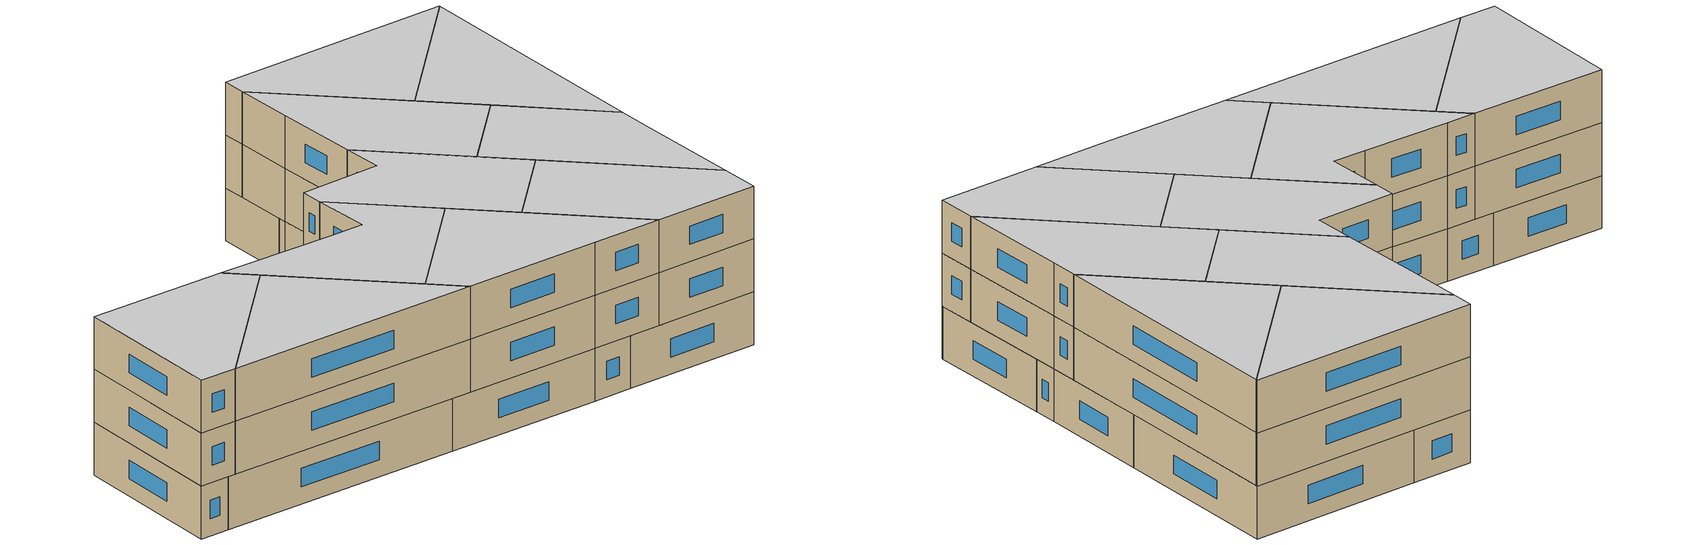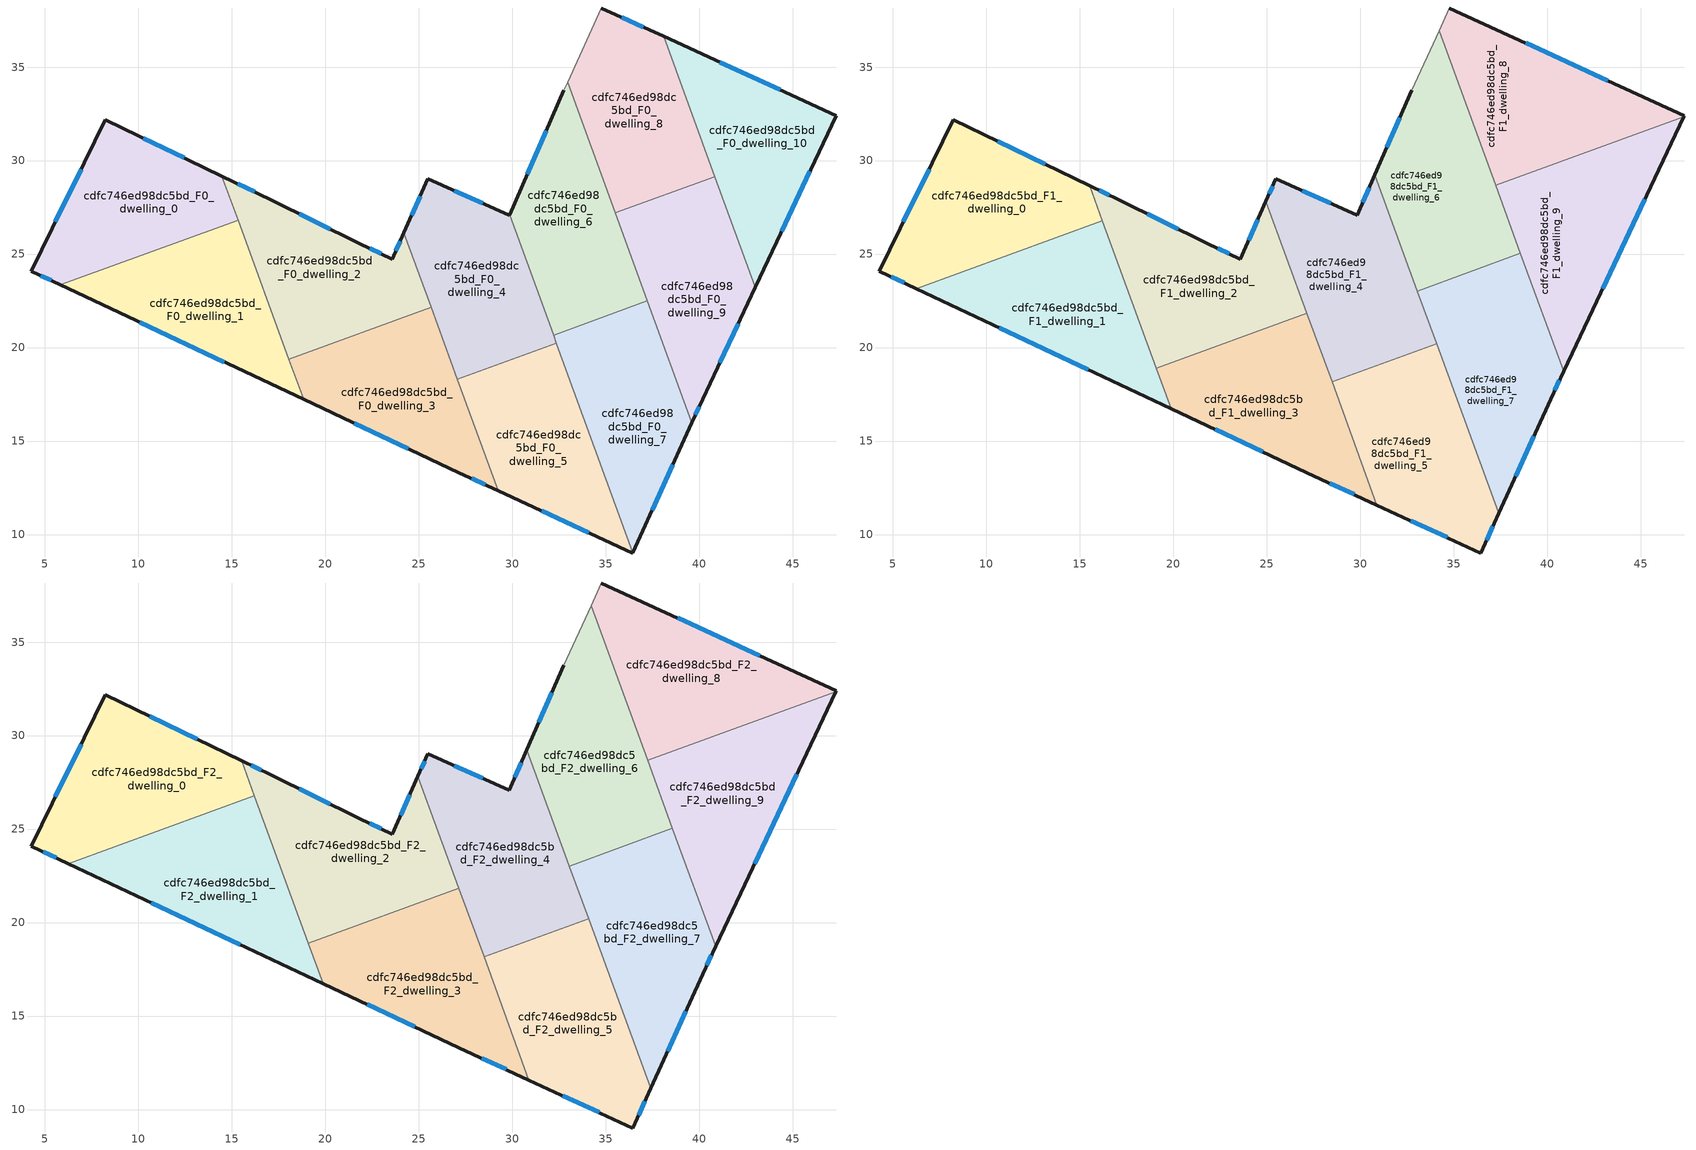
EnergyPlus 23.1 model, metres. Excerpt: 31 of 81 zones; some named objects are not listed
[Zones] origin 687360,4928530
cdfc746ed98dc5bd_F0_dwelling_0
 floor ground (EU_floor_Construction): 14.47,29.17 15.33,26.82 5.84,23.35 4.28,24.08 8.24,32.18 z0
 wall outside (EU_wall_Construction): 14.47,29.17 8.24,32.18 4.28,24.08 5.84,23.35 z0:3
 wall to cdfc746ed98dc5bd_F0_dwelling_1 (EU_wall_Construction): 5.84,23.35 15.33,26.82 z0:3
 wall to cdfc746ed98dc5bd_F0_dwelling_2 (EU_wall_Construction): 15.33,26.82 14.47,29.17 z0:3
 window (EU_Window_Construction): 4.79,23.84 5.33,23.59 / 6.95,29.55 5.57,26.72 / 12.45,30.15 10.27,31.2 z0.98:2.02
cdfc746ed98dc5bd_F0_dwelling_1
 floor ground (EU_floor_Construction): 15.33,26.82 18.84,17.23 5.84,23.35 z0
 wall outside (EU_wall_Construction): 5.84,23.35 18.84,17.23 z0:3
 wall to cdfc746ed98dc5bd_F0_dwelling_3 (EU_wall_Construction): 18.84,17.23 18.05,19.37 z0:3
 wall to cdfc746ed98dc5bd_F0_dwelling_2 (EU_wall_Construction): 18.05,19.37 15.33,26.82 z0:3
 window (EU_Window_Construction): 10.07,21.36 14.61,19.22 z0.98:2.02
 ceiling adiabatic (EU_roof_Construction): 18.84,17.23 15.45,26.51 6.25,23.16 z3
cdfc746ed98dc5bd_F0_dwelling_10
 floor ground (EU_floor_Construction): 47.33,32.41 42.99,23.22 38.09,36.64 z0
 wall outside (EU_wall_Construction): 42.99,23.22 47.33,32.41 38.09,36.64 z0:3
 wall to cdfc746ed98dc5bd_F0_dwelling_8 (EU_wall_Construction): 38.09,36.64 40.83,29.15 z0:3
 wall to cdfc746ed98dc5bd_F0_dwelling_9 (EU_wall_Construction): 40.83,29.15 42.99,23.22 z0:3
 window (EU_Window_Construction): 44.32,33.79 41.1,35.27 / 44.4,26.21 45.92,29.42 z0.98:2.02
cdfc746ed98dc5bd_F0_dwelling_2
 floor ground (EU_floor_Construction): 24.2,26.14 25.66,22.15 18.05,19.37 14.47,29.17 17.09,27.91 21.79,25.58 23.58,24.73 z0
 wall outside (EU_wall_Construction): 24.2,26.14 23.58,24.73 21.79,25.58 17.09,27.91 14.47,29.17 z0:3
 wall to cdfc746ed98dc5bd_F0_dwelling_3 (EU_wall_Construction): 18.05,19.37 25.66,22.15 z0:3
 wall to cdfc746ed98dc5bd_F0_dwelling_4 (EU_wall_Construction): 25.66,22.15 24.2,26.14 z0:3
 window (EU_Window_Construction): 20.26,26.34 18.62,27.15 / 23,25.01 22.37,25.31 / 24,25.68 23.78,25.19 / 16.24,28.32 15.32,28.76 z0.98:2.02
 ceiling adiabatic (EU_roof_Construction): 18.82,19.65 16.21,26.79 15.45,26.51 14.47,29.17 18.05,19.37 z3
cdfc746ed98dc5bd_F0_dwelling_3
 floor ground (EU_floor_Construction): 25.66,22.15 29.24,12.34 27.15,13.31 18.84,17.23 18.05,19.37 z0
 wall outside (EU_wall_Construction): 18.84,17.23 27.15,13.31 29.24,12.34 z0:3
 wall to cdfc746ed98dc5bd_F0_dwelling_5 (EU_wall_Construction): 29.24,12.34 27.07,18.3 z0:3
 wall to cdfc746ed98dc5bd_F0_dwelling_4 (EU_wall_Construction): 27.07,18.3 25.66,22.15 z0:3
 window (EU_Window_Construction): 27.83,13 28.56,12.66 / 21.54,15.95 24.45,14.59 z0.98:2.02
 ceiling adiabatic (EU_roof_Construction): 19.88,16.74 18.82,19.65 18.05,19.37 18.84,17.23 z3
cdfc746ed98dc5bd_F0_dwelling_4
 floor ground (EU_floor_Construction): 29.85,27.11 32.37,20.23 27.07,18.3 24.2,26.14 25.49,29.02 29.84,27.07 z0
 wall outside (EU_wall_Construction): 29.85,27.11 29.84,27.07 25.49,29.02 24.2,26.14 z0:3
 wall to cdfc746ed98dc5bd_F0_dwelling_5 (EU_wall_Construction): 27.07,18.3 32.37,20.23 z0:3
 wall to cdfc746ed98dc5bd_F0_dwelling_6 (EU_wall_Construction): 32.21,20.67 29.85,27.11 z0:3
 wall to cdfc746ed98dc5bd_F0_dwelling_7 (EU_wall_Construction): 32.37,20.23 32.21,20.67 z0:3
 window (EU_Window_Construction): 28.42,27.71 26.9,28.39 / 25.07,28.08 24.62,27.08 z0.98:2.02
cdfc746ed98dc5bd_F0_dwelling_5
 floor ground (EU_floor_Construction): 32.37,20.23 36.46,9.04 36.45,9.01 29.24,12.34 27.07,18.3 z0
 wall outside (EU_wall_Construction): 29.24,12.34 36.45,9.01 36.46,9.04 z0:3
 wall to cdfc746ed98dc5bd_F0_dwelling_7 (EU_wall_Construction): 36.46,9.04 32.37,20.23 z0:3
 window (EU_Window_Construction): 31.59,11.26 34.1,10.1 z0.98:2.02
cdfc746ed98dc5bd_F0_dwelling_6
 floor ground (EU_floor_Construction): 32.96,34.19 37.23,22.5 32.21,20.67 29.85,27.11 32.77,33.77 z0
 wall outside (EU_wall_Construction): 32.77,33.77 29.85,27.11 z0:3
 wall adiabatic (EU_wall_Construction): 32.96,34.19 32.77,33.77 z0:3
 wall to cdfc746ed98dc5bd_F0_dwelling_7 (EU_wall_Construction): 32.21,20.67 37.23,22.5 z0:3
 wall to cdfc746ed98dc5bd_F0_dwelling_8 (EU_wall_Construction): 35.51,27.2 32.96,34.19 z0:3
 wall to cdfc746ed98dc5bd_F0_dwelling_9 (EU_wall_Construction): 37.23,22.5 35.51,27.2 z0:3
 window (EU_Window_Construction): 31.82,31.61 30.8,29.28 z0.98:2.02
 ceiling adiabatic (EU_roof_Construction): 37.23,22.5 36.57,24.3 33.06,23.02 33.72,21.22 z3
cdfc746ed98dc5bd_F0_dwelling_7
 floor ground (EU_floor_Construction): 37.23,22.5 39.61,15.99 36.46,9.04 32.21,20.67 z0
 wall outside (EU_wall_Construction): 36.46,9.04 39.61,15.99 z0:3
 wall to cdfc746ed98dc5bd_F0_dwelling_9 (EU_wall_Construction): 39.61,15.99 37.23,22.5 z0:3
 window (EU_Window_Construction): 37.48,11.3 38.58,13.73 z0.98:2.02
 ceiling adiabatic (EU_roof_Construction): 37.4,11.13 39.61,15.99 37.23,22.5 33.72,21.22 z3
cdfc746ed98dc5bd_F0_dwelling_8
 floor ground (EU_floor_Construction): 38.09,36.64 40.83,29.15 35.51,27.21 32.96,34.19 34.77,38.16 z0
 wall outside (EU_wall_Construction): 38.09,36.64 34.77,38.16 z0:3
 wall to cdfc746ed98dc5bd_F0_dwelling_9 (EU_wall_Construction): 35.51,27.21 40.83,29.15 z0:3
 wall adiabatic (EU_wall_Construction): 34.77,38.16 32.96,34.19 z0:3
 window (EU_Window_Construction): 37.01,37.13 35.85,37.67 z0.98:2.02
cdfc746ed98dc5bd_F0_dwelling_9
 floor ground (EU_floor_Construction): 40.83,29.15 42.99,23.22 40.18,17.24 39.61,15.99 35.51,27.21 z0
 wall outside (EU_wall_Construction): 39.61,15.99 40.18,17.24 42.99,23.22 z0:3
 window (EU_Window_Construction): 41.09,19.19 42.08,21.27 / 39.79,16.39 39.99,16.83 z0.98:2.02
cdfc746ed98dc5bd_F1_dwelling_0
 floor to cdfc746ed98dc5bd_F0_dwelling_0 (EU_floor_Construction): 14.47,29.17 15.33,26.82 5.84,23.35 4.28,24.08 8.24,32.18 z3
 floor to cdfc746ed98dc5bd_F0_dwelling_1 (EU_floor_Construction): 15.33,26.82 15.45,26.51 6.25,23.16 5.84,23.35 z3
 floor to cdfc746ed98dc5bd_F0_dwelling_2 (EU_floor_Construction): 15.53,28.67 16.21,26.79 15.45,26.51 14.47,29.17 z3
 wall outside (EU_wall_Construction): 15.53,28.67 8.24,32.18 4.28,24.08 6.25,23.16 z3:6
 wall to cdfc746ed98dc5bd_F1_dwelling_1 (EU_wall_Construction): 6.25,23.16 16.21,26.79 z3:6
 wall to cdfc746ed98dc5bd_F1_dwelling_2 (EU_wall_Construction): 16.21,26.79 15.53,28.67 z3:6
 window (EU_Window_Construction): 4.92,23.78 5.61,23.46 / 6.95,29.55 5.57,26.72 / 13.16,29.81 10.61,31.04 z3.98:5.02
cdfc746ed98dc5bd_F1_dwelling_1
 floor adiabatic (EU_floor_Construction): 16.21,26.79 19.88,16.74 6.25,23.16 z3
 wall outside (EU_wall_Construction): 6.25,23.16 19.88,16.74 z3:6
 wall to cdfc746ed98dc5bd_F1_dwelling_3 (EU_wall_Construction): 19.88,16.74 19.09,18.89 z3:6
 wall to cdfc746ed98dc5bd_F1_dwelling_2 (EU_wall_Construction): 19.09,18.89 16.21,26.79 z3:6
 window (EU_Window_Construction): 10.68,21.07 15.45,18.82 z3.98:5.02
cdfc746ed98dc5bd_F1_dwelling_2
 floor to cdfc746ed98dc5bd_F0_dwelling_2 (EU_floor_Construction): 24.21,26.14 25.66,22.15 18.82,19.65 15.53,28.67 17.09,27.91 21.79,25.58 23.58,24.73 z3
 floor to cdfc746ed98dc5bd_F0_dwelling_4 (EU_floor_Construction): 24.96,27.83 27.15,21.83 25.94,21.39 24.21,26.14 z3
 floor to cdfc746ed98dc5bd_F0_dwelling_3 (EU_floor_Construction): 25.66,22.15 25.94,21.39 19.09,18.89 18.82,19.65 z3
 wall outside (EU_wall_Construction): 24.96,27.83 23.58,24.73 21.79,25.58 17.09,27.91 15.53,28.67 z3:6
 wall to cdfc746ed98dc5bd_F1_dwelling_3 (EU_wall_Construction): 19.09,18.89 27.15,21.83 z3:6
 wall to cdfc746ed98dc5bd_F1_dwelling_4 (EU_wall_Construction): 27.15,21.83 24.96,27.83 z3:6
 window (EU_Window_Construction): 20.26,26.34 18.62,27.15 / 23,25.01 22.37,25.31 / 24.51,26.83 24.03,25.74 / 16.58,28.16 16.03,28.42 z3.98:5.02
cdfc746ed98dc5bd_F1_dwelling_3
 floor to cdfc746ed98dc5bd_F0_dwelling_3 (EU_floor_Construction): 25.94,21.39 29.24,12.34 27.15,13.31 19.88,16.74 19.09,18.89 z3
 floor to cdfc746ed98dc5bd_F0_dwelling_5 (EU_floor_Construction): 28.28,18.74 30.9,11.58 29.24,12.34 27.07,18.3 z3
 floor to cdfc746ed98dc5bd_F0_dwelling_4 (EU_floor_Construction): 27.15,21.83 28.28,18.74 27.07,18.3 25.94,21.39 z3
 wall outside (EU_wall_Construction): 19.88,16.74 27.15,13.31 30.9,11.58 z3:6
 wall to cdfc746ed98dc5bd_F1_dwelling_5 (EU_wall_Construction): 30.9,11.58 28.49,18.16 z3:6
 wall to cdfc746ed98dc5bd_F1_dwelling_4 (EU_wall_Construction): 28.49,18.16 27.15,21.83 z3:6
 window (EU_Window_Construction): 28.37,12.75 29.68,12.14 / 22.24,15.62 24.79,14.43 z3.98:5.02
cdfc746ed98dc5bd_F1_dwelling_4
 floor to cdfc746ed98dc5bd_F0_dwelling_4 (EU_floor_Construction): 29.86,27.11 32.37,20.23 28.28,18.74 24.96,27.83 25.49,29.02 29.84,27.07 z3
 floor to cdfc746ed98dc5bd_F0_dwelling_6 (EU_floor_Construction): 30.79,29.24 33.72,21.22 32.21,20.67 29.86,27.11 z3
 floor to cdfc746ed98dc5bd_F0_dwelling_5 (EU_floor_Construction): 32.37,20.23 32.58,19.65 28.49,18.16 28.28,18.74 z3
 floor to cdfc746ed98dc5bd_F0_dwelling_7 (EU_floor_Construction): 33.72,21.22 34.09,20.21 32.58,19.65 32.21,20.67 z3
 wall outside (EU_wall_Construction): 30.79,29.24 29.84,27.07 25.49,29.02 24.96,27.83 z3:6
 wall to cdfc746ed98dc5bd_F1_dwelling_5 (EU_wall_Construction): 28.49,18.16 34.09,20.21 z3:6
 wall to cdfc746ed98dc5bd_F1_dwelling_6 (EU_wall_Construction): 33.06,23.02 30.79,29.24 z3:6
 wall to cdfc746ed98dc5bd_F1_dwelling_7 (EU_wall_Construction): 34.09,20.21 33.06,23.02 z3:6
 window (EU_Window_Construction): 28.42,27.71 26.9,28.39 / 30.48,28.54 30.15,27.78 / 25.32,28.64 25.13,28.22 z3.98:5.02
cdfc746ed98dc5bd_F1_dwelling_5
 floor to cdfc746ed98dc5bd_F0_dwelling_5 (EU_floor_Construction): 32.58,19.65 36.46,9.04 36.45,9.01 30.9,11.58 28.49,18.16 z3
 floor to cdfc746ed98dc5bd_F0_dwelling_7 (EU_floor_Construction): 34.09,20.21 37.4,11.13 36.46,9.04 32.58,19.65 z3
 wall outside (EU_wall_Construction): 30.9,11.58 36.45,9.01 37.41,11.12 z3:6
 wall to cdfc746ed98dc5bd_F1_dwelling_7 (EU_wall_Construction): 37.41,11.12 34.09,20.21 z3:6
 window (EU_Window_Construction): 36.76,9.7 37.09,10.44 / 32.7,10.74 34.64,9.85 z3.98:5.02
cdfc746ed98dc5bd_F1_dwelling_6
 floor to cdfc746ed98dc5bd_F0_dwelling_6 (EU_floor_Construction): 32.96,34.19 36.57,24.3 33.06,23.02 30.79,29.24 32.77,33.77 z3
 floor to cdfc746ed98dc5bd_F0_dwelling_8 (EU_floor_Construction): 34.22,36.95 37.51,27.94 35.51,27.21 32.96,34.19 z3
 floor to cdfc746ed98dc5bd_F0_dwelling_9 (EU_floor_Construction): 37.51,27.94 38.57,25.04 36.57,24.3 35.51,27.21 z3
 wall outside (EU_wall_Construction): 32.77,33.77 30.79,29.24 z3:6
 wall adiabatic (EU_wall_Construction): 34.22,36.95 32.77,33.77 z3:6
 wall to cdfc746ed98dc5bd_F1_dwelling_7 (EU_wall_Construction): 33.06,23.02 38.57,25.04 z3:6
 wall to cdfc746ed98dc5bd_F1_dwelling_8 (EU_wall_Construction): 37.24,28.68 34.22,36.95 z3:6
 wall to cdfc746ed98dc5bd_F1_dwelling_9 (EU_wall_Construction): 38.57,25.04 37.24,28.68 z3:6
 window (EU_Window_Construction): 32.12,32.3 31.43,30.72 z3.98:5.02
cdfc746ed98dc5bd_F1_dwelling_7
 floor to cdfc746ed98dc5bd_F0_dwelling_9 (EU_floor_Construction): 38.57,25.04 40.88,18.72 40.18,17.24 39.61,15.99 36.57,24.3 z3
 floor adiabatic (EU_floor_Construction): 36.57,24.3 39.61,15.99 37.41,11.12 33.06,23.02 z3
 wall outside (EU_wall_Construction): 37.41,11.12 40.18,17.24 40.88,18.72 z3:6
 wall to cdfc746ed98dc5bd_F1_dwelling_9 (EU_wall_Construction): 40.88,18.72 38.57,25.04 z3:6
 window (EU_Window_Construction): 38.31,13.11 39.28,15.25 / 40.4,17.72 40.65,18.24 z3.98:5.02
cdfc746ed98dc5bd_F1_dwelling_8
 floor to cdfc746ed98dc5bd_F0_dwelling_10 (EU_floor_Construction): 47.33,32.41 47.3,32.36 40.56,29.89 38.09,36.64 z3
 floor to cdfc746ed98dc5bd_F0_dwelling_8 (EU_floor_Construction): 38.09,36.64 40.56,29.89 37.24,28.68 34.22,36.95 34.77,38.16 z3
 wall outside (EU_wall_Construction): 47.3,32.36 47.33,32.41 34.77,38.16 z3:6
 wall to cdfc746ed98dc5bd_F1_dwelling_9 (EU_wall_Construction): 37.24,28.68 47.3,32.36 z3:6
 wall adiabatic (EU_wall_Construction): 34.77,38.16 34.22,36.95 z3:6
 window (EU_Window_Construction): 43.24,34.28 38.85,36.29 z3.98:5.02
cdfc746ed98dc5bd_F1_dwelling_9
 floor to cdfc746ed98dc5bd_F0_dwelling_8 (EU_floor_Construction): 40.56,29.89 40.83,29.15 37.51,27.94 37.24,28.68 z3
 floor to cdfc746ed98dc5bd_F0_dwelling_9 (EU_floor_Construction): 40.83,29.15 42.99,23.22 40.88,18.72 37.51,27.94 z3
 floor to cdfc746ed98dc5bd_F0_dwelling_10 (EU_floor_Construction): 47.3,32.36 42.99,23.22 40.56,29.89 z3
 wall outside (EU_wall_Construction): 40.88,18.72 47.3,32.36 z3:6
 window (EU_Window_Construction): 42.96,23.16 45.21,27.92 z3.98:5.02
cdfc746ed98dc5bd_F2_dwelling_0
 floor to cdfc746ed98dc5bd_F1_dwelling_0 (EU_floor_Construction): 15.53,28.67 16.21,26.79 6.25,23.16 4.28,24.08 8.24,32.18 z6
 wall outside (EU_wall_Construction): 15.53,28.67 8.24,32.18 4.28,24.08 6.25,23.16 z6:9
 wall to cdfc746ed98dc5bd_F2_dwelling_1 (EU_wall_Construction): 6.25,23.16 16.21,26.79 z6:9
 wall to cdfc746ed98dc5bd_F2_dwelling_2 (EU_wall_Construction): 16.21,26.79 15.53,28.67 z6:9
 window (EU_Window_Construction): 4.92,23.78 5.61,23.46 / 6.95,29.55 5.57,26.72 / 13.16,29.81 10.61,31.04 z6.98:8.02
 ceiling to cdfc746ed98dc5bd_F3_dwelling_0 (EU_floor_Construction): 16.21,26.79 15.53,28.67 8.24,32.18 4.28,24.08 6.25,23.16 z9
cdfc746ed98dc5bd_F2_dwelling_1
 floor to cdfc746ed98dc5bd_F1_dwelling_1 (EU_floor_Construction): 16.21,26.79 19.88,16.74 6.25,23.16 z6
 wall outside (EU_wall_Construction): 6.25,23.16 19.88,16.74 z6:9
 wall to cdfc746ed98dc5bd_F2_dwelling_3 (EU_wall_Construction): 19.88,16.74 19.09,18.89 z6:9
 wall to cdfc746ed98dc5bd_F2_dwelling_2 (EU_wall_Construction): 19.09,18.89 16.21,26.79 z6:9
 window (EU_Window_Construction): 10.68,21.07 15.45,18.82 z6.98:8.02
 ceiling to cdfc746ed98dc5bd_F3_dwelling_1 (EU_floor_Construction): 19.88,16.74 16.21,26.79 6.25,23.16 z9
cdfc746ed98dc5bd_F2_dwelling_2
 floor to cdfc746ed98dc5bd_F1_dwelling_2 (EU_floor_Construction): 24.96,27.83 27.15,21.83 19.09,18.89 15.53,28.67 17.09,27.91 21.79,25.58 23.58,24.73 z6
 wall outside (EU_wall_Construction): 24.96,27.83 23.58,24.73 21.79,25.58 17.09,27.91 15.53,28.67 z6:9
 wall to cdfc746ed98dc5bd_F2_dwelling_3 (EU_wall_Construction): 19.09,18.89 27.15,21.83 z6:9
 wall to cdfc746ed98dc5bd_F2_dwelling_4 (EU_wall_Construction): 27.15,21.83 24.96,27.83 z6:9
 window (EU_Window_Construction): 20.26,26.34 18.62,27.15 / 23,25.01 22.37,25.31 / 24.51,26.83 24.03,25.74 / 16.58,28.16 16.03,28.42 z6.98:8.02
 ceiling to cdfc746ed98dc5bd_F3_dwelling_2 (EU_floor_Construction): 27.15,21.83 24.96,27.83 23.58,24.73 21.79,25.58 17.09,27.91 15.53,28.67 19.09,18.89 z9
cdfc746ed98dc5bd_F2_dwelling_3
 floor to cdfc746ed98dc5bd_F1_dwelling_3 (EU_floor_Construction): 27.15,21.83 30.9,11.58 27.15,13.31 19.88,16.74 19.09,18.89 z6
 wall outside (EU_wall_Construction): 19.88,16.74 27.15,13.31 30.9,11.58 z6:9
 wall to cdfc746ed98dc5bd_F2_dwelling_5 (EU_wall_Construction): 30.9,11.58 28.49,18.16 z6:9
 wall to cdfc746ed98dc5bd_F2_dwelling_4 (EU_wall_Construction): 28.49,18.16 27.15,21.83 z6:9
 window (EU_Window_Construction): 28.37,12.75 29.68,12.14 / 22.24,15.62 24.79,14.43 z6.98:8.02
 ceiling to cdfc746ed98dc5bd_F3_dwelling_3 (EU_floor_Construction): 30.9,11.58 27.15,21.83 19.09,18.89 19.88,16.74 27.15,13.31 z9
cdfc746ed98dc5bd_F2_dwelling_4
 floor to cdfc746ed98dc5bd_F1_dwelling_4 (EU_floor_Construction): 30.79,29.24 34.09,20.21 28.49,18.16 24.96,27.83 25.49,29.02 29.84,27.07 z6
 wall outside (EU_wall_Construction): 30.79,29.24 29.84,27.07 25.49,29.02 24.96,27.83 z6:9
 wall to cdfc746ed98dc5bd_F2_dwelling_5 (EU_wall_Construction): 28.49,18.16 34.09,20.21 z6:9
 wall to cdfc746ed98dc5bd_F2_dwelling_6 (EU_wall_Construction): 33.06,23.02 30.79,29.24 z6:9
 wall to cdfc746ed98dc5bd_F2_dwelling_7 (EU_wall_Construction): 34.09,20.21 33.06,23.02 z6:9
 window (EU_Window_Construction): 28.42,27.71 26.9,28.39 / 30.48,28.54 30.15,27.78 / 25.32,28.64 25.13,28.22 z6.98:8.02
 ceiling to cdfc746ed98dc5bd_F3_dwelling_4 (EU_floor_Construction): 34.09,20.21 30.79,29.24 29.84,27.07 25.49,29.02 24.96,27.83 28.49,18.16 z9
cdfc746ed98dc5bd_F2_dwelling_5
 floor to cdfc746ed98dc5bd_F1_dwelling_5 (EU_floor_Construction): 34.09,20.21 37.41,11.12 36.45,9.01 30.9,11.58 28.49,18.16 z6
 wall outside (EU_wall_Construction): 30.9,11.58 36.45,9.01 37.41,11.12 z6:9
 wall to cdfc746ed98dc5bd_F2_dwelling_7 (EU_wall_Construction): 37.41,11.12 34.09,20.21 z6:9
 window (EU_Window_Construction): 36.76,9.7 37.09,10.44 / 32.7,10.74 34.64,9.85 z6.98:8.02
 ceiling to cdfc746ed98dc5bd_F3_dwelling_5 (EU_floor_Construction): 36.45,9.01 37.41,11.12 34.09,20.21 28.49,18.16 30.9,11.58 z9
cdfc746ed98dc5bd_F2_dwelling_6
 floor to cdfc746ed98dc5bd_F1_dwelling_6 (EU_floor_Construction): 34.22,36.95 38.57,25.04 33.06,23.02 30.79,29.24 32.77,33.77 z6
 wall outside (EU_wall_Construction): 32.77,33.77 30.79,29.24 z6:9
 wall adiabatic (EU_wall_Construction): 34.22,36.95 32.77,33.77 z6:9
 wall to cdfc746ed98dc5bd_F2_dwelling_7 (EU_wall_Construction): 33.06,23.02 38.57,25.04 z6:9
 wall to cdfc746ed98dc5bd_F2_dwelling_8 (EU_wall_Construction): 37.24,28.68 34.22,36.95 z6:9
 wall to cdfc746ed98dc5bd_F2_dwelling_9 (EU_wall_Construction): 38.57,25.04 37.24,28.68 z6:9
 window (EU_Window_Construction): 32.12,32.3 31.43,30.72 z6.98:8.02
 ceiling to cdfc746ed98dc5bd_F3_dwelling_6 (EU_floor_Construction): 38.57,25.04 34.22,36.95 32.77,33.77 30.79,29.24 33.06,23.02 z9
cdfc746ed98dc5bd_F2_dwelling_7
 floor to cdfc746ed98dc5bd_F1_dwelling_7 (EU_floor_Construction): 38.57,25.04 40.88,18.72 40.18,17.24 37.41,11.12 33.06,23.02 z6
 wall outside (EU_wall_Construction): 37.41,11.12 40.18,17.24 40.88,18.72 z6:9
 wall to cdfc746ed98dc5bd_F2_dwelling_9 (EU_wall_Construction): 40.88,18.72 38.57,25.04 z6:9
 window (EU_Window_Construction): 38.31,13.11 39.28,15.25 / 40.4,17.72 40.65,18.24 z6.98:8.02
 ceiling to cdfc746ed98dc5bd_F3_dwelling_7 (EU_floor_Construction): 37.41,11.12 40.18,17.24 40.88,18.72 38.57,25.04 33.06,23.02 z9
cdfc746ed98dc5bd_F2_dwelling_8
 floor to cdfc746ed98dc5bd_F1_dwelling_8 (EU_floor_Construction): 47.33,32.41 47.3,32.36 37.24,28.68 34.22,36.95 34.77,38.16 z6
 wall outside (EU_wall_Construction): 47.3,32.36 47.33,32.41 34.77,38.16 z6:9
 wall to cdfc746ed98dc5bd_F2_dwelling_9 (EU_wall_Construction): 37.24,28.68 47.3,32.36 z6:9
 wall adiabatic (EU_wall_Construction): 34.77,38.16 34.22,36.95 z6:9
 window (EU_Window_Construction): 43.24,34.28 38.85,36.29 z6.98:8.02
 ceiling to cdfc746ed98dc5bd_F3_dwelling_8 (EU_floor_Construction): 47.3,32.36 47.33,32.41 34.77,38.16 34.22,36.95 37.24,28.68 z9
cdfc746ed98dc5bd_F2_dwelling_9
 floor to cdfc746ed98dc5bd_F1_dwelling_9 (EU_floor_Construction): 47.3,32.36 40.88,18.72 37.24,28.68 z6
 wall outside (EU_wall_Construction): 40.88,18.72 47.3,32.36 z6:9
 window (EU_Window_Construction): 42.96,23.16 45.21,27.92 z6.98:8.02
 ceiling to cdfc746ed98dc5bd_F3_dwelling_9 (EU_floor_Construction): 40.88,18.72 47.3,32.36 37.24,28.68 z9
[Building]
EU S2 Campaign: North Axis=0; Terrain=City; Solar Distribution=FullExterior
[Site:Location]
Bologna: Latitude=44.5; Longitude=11.25; Time Zone=1; Elevation=37
[SizingPeriod:WeatherFileDays]
AnnualSizingPeriod: Begin Month=1; Begin Day of Month=1; End Month=12; End Day of Month=31; Day of Week for Start Day=Monday; Use Weather File Daylight Saving Period=No; Use Weather File Rain and Snow Indicators=No
[MATERIAL]
EU_InternalMass_Material: Roughness=MediumRough; Thickness=0.1; Conductivity=1; Density=1800; Specific Heat=900; Thermal Absorptance=0.9; Solar Absorptance=0.7; Visible Absorptance=0.7
[MATERIAL:NOMASS] Roughness=MediumRough; Thermal Absorptance=0.9; Solar Absorptance=0.7; Visible Absorptance=0.7
Name | Thermal Resistance
EU_wall_NoMass | 0.905828
EU_roof_NoMass | 0.37593
EU_floor_NoMass | 0.67114
[WINDOWMATERIAL:SIMPLEGLAZINGSYSTEM]
EU_Window_SimpleGlazing: UFactor=4.52486; Solar Heat Gain Coefficient=0.85; Visible Transmittance=0.85
[CONSTRUCTION]
EU_wall_Construction: EU_wall_NoMass
EU_roof_Construction: EU_roof_NoMass
EU_floor_Construction: EU_floor_NoMass
EU_Window_Construction: EU_Window_SimpleGlazing
EU_InternalMass_Construction: EU_InternalMass_Material
[ZONE] Type=1; Multiplier=1; Ceiling Height=autocalculate; Floor Area=autocalculate; Part of Total Floor Area=Yes
Name | Volume
cdfc746ed98dc5bd_F0_dwelling_0 | 154.826
cdfc746ed98dc5bd_F1_dwelling_0; cdfc746ed98dc5bd_F2_dwelling_0 | 170.327
cdfc746ed98dc5bd_F0_dwelling_1 | 154.843
cdfc746ed98dc5bd_F1_dwelling_1; cdfc746ed98dc5bd_F2_dwelling_1; cdfc746ed98dc5bd_F1_dwelling_7; cdfc746ed98dc5bd_F2_dwelling_7 | 170.325
cdfc746ed98dc5bd_F0_dwelling_10; cdfc746ed98dc5bd_F0_dwelling_9 | 154.841
cdfc746ed98dc5bd_F0_dwelling_2 | 154.852
cdfc746ed98dc5bd_F1_dwelling_2; cdfc746ed98dc5bd_F2_dwelling_2 | 170.314
cdfc746ed98dc5bd_F0_dwelling_3 | 154.836
cdfc746ed98dc5bd_F1_dwelling_3; cdfc746ed98dc5bd_F2_dwelling_3 | 170.332
cdfc746ed98dc5bd_F0_dwelling_4 | 154.828
cdfc746ed98dc5bd_F1_dwelling_4; cdfc746ed98dc5bd_F2_dwelling_4 | 170.312
cdfc746ed98dc5bd_F0_dwelling_5 | 154.827
cdfc746ed98dc5bd_F1_dwelling_5; cdfc746ed98dc5bd_F2_dwelling_5 | 170.301
cdfc746ed98dc5bd_F0_dwelling_6 | 154.844
cdfc746ed98dc5bd_F1_dwelling_6; cdfc746ed98dc5bd_F2_dwelling_6 | 170.316
cdfc746ed98dc5bd_F0_dwelling_7 | 154.854
cdfc746ed98dc5bd_F0_dwelling_8 | 154.845
cdfc746ed98dc5bd_F1_dwelling_8; cdfc746ed98dc5bd_F2_dwelling_8 | 170.344
cdfc746ed98dc5bd_F1_dwelling_9; cdfc746ed98dc5bd_F2_dwelling_9 | 170.31
[INTERNALMASS] Construction=EU_InternalMass_Construction
Name | Zone or ZoneList | Surface Area
cdfc746ed98dc5bd_F0_dwelling_0_EU_InternalMass | cdfc746ed98dc5bd_F0_dwelling_0 | 51.6098
cdfc746ed98dc5bd_F0_dwelling_1_EU_InternalMass | cdfc746ed98dc5bd_F0_dwelling_1 | 51.6163
cdfc746ed98dc5bd_F0_dwelling_2_EU_InternalMass | cdfc746ed98dc5bd_F0_dwelling_2 | 51.6164
cdfc746ed98dc5bd_F0_dwelling_3_EU_InternalMass | cdfc746ed98dc5bd_F0_dwelling_3 | 51.6138
cdfc746ed98dc5bd_F0_dwelling_4_EU_InternalMass | cdfc746ed98dc5bd_F0_dwelling_4 | 51.6094
cdfc746ed98dc5bd_F0_dwelling_5_EU_InternalMass | cdfc746ed98dc5bd_F0_dwelling_5 | 51.6102
cdfc746ed98dc5bd_F0_dwelling_6_EU_InternalMass | cdfc746ed98dc5bd_F0_dwelling_6 | 51.6147
cdfc746ed98dc5bd_F0_dwelling_7_EU_InternalMass | cdfc746ed98dc5bd_F0_dwelling_7 | 51.6164
cdfc746ed98dc5bd_F0_dwelling_8_EU_InternalMass | cdfc746ed98dc5bd_F0_dwelling_8 | 51.6161
cdfc746ed98dc5bd_F0_dwelling_9_EU_InternalMass | cdfc746ed98dc5bd_F0_dwelling_9 | 51.6129
cdfc746ed98dc5bd_F0_dwelling_10_EU_InternalMass | cdfc746ed98dc5bd_F0_dwelling_10 | 51.6133
cdfc746ed98dc5bd_F1_dwelling_0_EU_InternalMass | cdfc746ed98dc5bd_F1_dwelling_0 | 56.7768
cdfc746ed98dc5bd_F1_dwelling_1_EU_InternalMass | cdfc746ed98dc5bd_F1_dwelling_1 | 56.7733
cdfc746ed98dc5bd_F1_dwelling_2_EU_InternalMass | cdfc746ed98dc5bd_F1_dwelling_2 | 56.7713
cdfc746ed98dc5bd_F1_dwelling_3_EU_InternalMass | cdfc746ed98dc5bd_F1_dwelling_3 | 56.7785
cdfc746ed98dc5bd_F1_dwelling_4_EU_InternalMass | cdfc746ed98dc5bd_F1_dwelling_4 | 56.7709
cdfc746ed98dc5bd_F1_dwelling_5_EU_InternalMass | cdfc746ed98dc5bd_F1_dwelling_5 | 56.7664
cdfc746ed98dc5bd_F1_dwelling_6_EU_InternalMass | cdfc746ed98dc5bd_F1_dwelling_6 | 56.7722
cdfc746ed98dc5bd_F1_dwelling_7_EU_InternalMass | cdfc746ed98dc5bd_F1_dwelling_7 | 56.7754
cdfc746ed98dc5bd_F1_dwelling_8_EU_InternalMass | cdfc746ed98dc5bd_F1_dwelling_8 | 56.7836
cdfc746ed98dc5bd_F1_dwelling_9_EU_InternalMass | cdfc746ed98dc5bd_F1_dwelling_9 | 56.767
cdfc746ed98dc5bd_F2_dwelling_0_EU_InternalMass | cdfc746ed98dc5bd_F2_dwelling_0 | 56.7768
cdfc746ed98dc5bd_F2_dwelling_1_EU_InternalMass | cdfc746ed98dc5bd_F2_dwelling_1 | 56.7733
cdfc746ed98dc5bd_F2_dwelling_2_EU_InternalMass | cdfc746ed98dc5bd_F2_dwelling_2 | 56.7713
cdfc746ed98dc5bd_F2_dwelling_3_EU_InternalMass | cdfc746ed98dc5bd_F2_dwelling_3 | 56.7785
cdfc746ed98dc5bd_F2_dwelling_4_EU_InternalMass | cdfc746ed98dc5bd_F2_dwelling_4 | 56.7709
cdfc746ed98dc5bd_F2_dwelling_5_EU_InternalMass | cdfc746ed98dc5bd_F2_dwelling_5 | 56.7664
cdfc746ed98dc5bd_F2_dwelling_6_EU_InternalMass | cdfc746ed98dc5bd_F2_dwelling_6 | 56.7722
cdfc746ed98dc5bd_F2_dwelling_7_EU_InternalMass | cdfc746ed98dc5bd_F2_dwelling_7 | 56.7754
cdfc746ed98dc5bd_F2_dwelling_8_EU_InternalMass | cdfc746ed98dc5bd_F2_dwelling_8 | 56.7836
cdfc746ed98dc5bd_F2_dwelling_9_EU_InternalMass | cdfc746ed98dc5bd_F2_dwelling_9 | 56.767
[OTHEREQUIPMENT] Fuel Type=Electricity; Design Level Calculation Method=Watts/Area; Power per Zone Floor Area=1; Fraction Latent=0; Fraction Radiant=0; Fraction Lost=0; Carbon Dioxide Generation Rate=0; EndUse Subcategory=EU_Step8_InternalGains
Name | Zone or ZoneList or Space or SpaceList | Schedule
EU_Step8_InternalGain_cdfc746ed98dc5bd_F0_dwelling_0_f000 | cdfc746ed98dc5bd_F0_dwelling_0 | EU_Step8_GainSchedule_cdfc746ed98dc5bd_F0_dwelling_0_f000
EU_Step8_InternalGain_cdfc746ed98dc5bd_F0_dwelling_1_f000 | cdfc746ed98dc5bd_F0_dwelling_1 | EU_Step8_GainSchedule_cdfc746ed98dc5bd_F0_dwelling_1_f000
EU_Step8_InternalGain_cdfc746ed98dc5bd_F0_dwelling_2_f000 | cdfc746ed98dc5bd_F0_dwelling_2 | EU_Step8_GainSchedule_cdfc746ed98dc5bd_F0_dwelling_2_f000
EU_Step8_InternalGain_cdfc746ed98dc5bd_F0_dwelling_3_f000 | cdfc746ed98dc5bd_F0_dwelling_3 | EU_Step8_GainSchedule_cdfc746ed98dc5bd_F0_dwelling_3_f000
EU_Step8_InternalGain_cdfc746ed98dc5bd_F0_dwelling_4_f000 | cdfc746ed98dc5bd_F0_dwelling_4 | EU_Step8_GainSchedule_cdfc746ed98dc5bd_F0_dwelling_4_f000
EU_Step8_InternalGain_cdfc746ed98dc5bd_F0_dwelling_5_f000 | cdfc746ed98dc5bd_F0_dwelling_5 | EU_Step8_GainSchedule_cdfc746ed98dc5bd_F0_dwelling_5_f000
EU_Step8_InternalGain_cdfc746ed98dc5bd_F0_dwelling_6_f000 | cdfc746ed98dc5bd_F0_dwelling_6 | EU_Step8_GainSchedule_cdfc746ed98dc5bd_F0_dwelling_6_f000
EU_Step8_InternalGain_cdfc746ed98dc5bd_F0_dwelling_7_f000 | cdfc746ed98dc5bd_F0_dwelling_7 | EU_Step8_GainSchedule_cdfc746ed98dc5bd_F0_dwelling_7_f000
EU_Step8_InternalGain_cdfc746ed98dc5bd_F0_dwelling_8_f000 | cdfc746ed98dc5bd_F0_dwelling_8 | EU_Step8_GainSchedule_cdfc746ed98dc5bd_F0_dwelling_8_f000
EU_Step8_InternalGain_cdfc746ed98dc5bd_F0_dwelling_9_f000 | cdfc746ed98dc5bd_F0_dwelling_9 | EU_Step8_GainSchedule_cdfc746ed98dc5bd_F0_dwelling_9_f000
EU_Step8_InternalGain_cdfc746ed98dc5bd_F0_dwelling_10_f000 | cdfc746ed98dc5bd_F0_dwelling_10 | EU_Step8_GainSchedule_cdfc746ed98dc5bd_F0_dwelling_10_f000
EU_Step8_InternalGain_cdfc746ed98dc5bd_F1_dwelling_0_f000 | cdfc746ed98dc5bd_F1_dwelling_0 | EU_Step8_GainSchedule_cdfc746ed98dc5bd_F1_dwelling_0_f000
EU_Step8_InternalGain_cdfc746ed98dc5bd_F1_dwelling_1_f000 | cdfc746ed98dc5bd_F1_dwelling_1 | EU_Step8_GainSchedule_cdfc746ed98dc5bd_F1_dwelling_1_f000
EU_Step8_InternalGain_cdfc746ed98dc5bd_F1_dwelling_2_f000 | cdfc746ed98dc5bd_F1_dwelling_2 | EU_Step8_GainSchedule_cdfc746ed98dc5bd_F1_dwelling_2_f000
EU_Step8_InternalGain_cdfc746ed98dc5bd_F1_dwelling_3_f000 | cdfc746ed98dc5bd_F1_dwelling_3 | EU_Step8_GainSchedule_cdfc746ed98dc5bd_F1_dwelling_3_f000
EU_Step8_InternalGain_cdfc746ed98dc5bd_F1_dwelling_4_f000 | cdfc746ed98dc5bd_F1_dwelling_4 | EU_Step8_GainSchedule_cdfc746ed98dc5bd_F1_dwelling_4_f000
EU_Step8_InternalGain_cdfc746ed98dc5bd_F1_dwelling_5_f000 | cdfc746ed98dc5bd_F1_dwelling_5 | EU_Step8_GainSchedule_cdfc746ed98dc5bd_F1_dwelling_5_f000
EU_Step8_InternalGain_cdfc746ed98dc5bd_F1_dwelling_6_f000 | cdfc746ed98dc5bd_F1_dwelling_6 | EU_Step8_GainSchedule_cdfc746ed98dc5bd_F1_dwelling_6_f000
EU_Step8_InternalGain_cdfc746ed98dc5bd_F1_dwelling_7_f000 | cdfc746ed98dc5bd_F1_dwelling_7 | EU_Step8_GainSchedule_cdfc746ed98dc5bd_F1_dwelling_7_f000
EU_Step8_InternalGain_cdfc746ed98dc5bd_F1_dwelling_8_f000 | cdfc746ed98dc5bd_F1_dwelling_8 | EU_Step8_GainSchedule_cdfc746ed98dc5bd_F1_dwelling_8_f000
EU_Step8_InternalGain_cdfc746ed98dc5bd_F1_dwelling_9_f000 | cdfc746ed98dc5bd_F1_dwelling_9 | EU_Step8_GainSchedule_cdfc746ed98dc5bd_F1_dwelling_9_f000
EU_Step8_InternalGain_cdfc746ed98dc5bd_F2_dwelling_0_f000 | cdfc746ed98dc5bd_F2_dwelling_0 | EU_Step8_GainSchedule_cdfc746ed98dc5bd_F2_dwelling_0_f000
EU_Step8_InternalGain_cdfc746ed98dc5bd_F2_dwelling_1_f000 | cdfc746ed98dc5bd_F2_dwelling_1 | EU_Step8_GainSchedule_cdfc746ed98dc5bd_F2_dwelling_1_f000
EU_Step8_InternalGain_cdfc746ed98dc5bd_F2_dwelling_2_f000 | cdfc746ed98dc5bd_F2_dwelling_2 | EU_Step8_GainSchedule_cdfc746ed98dc5bd_F2_dwelling_2_f000
EU_Step8_InternalGain_cdfc746ed98dc5bd_F2_dwelling_3_f000 | cdfc746ed98dc5bd_F2_dwelling_3 | EU_Step8_GainSchedule_cdfc746ed98dc5bd_F2_dwelling_3_f000
EU_Step8_InternalGain_cdfc746ed98dc5bd_F2_dwelling_4_f000 | cdfc746ed98dc5bd_F2_dwelling_4 | EU_Step8_GainSchedule_cdfc746ed98dc5bd_F2_dwelling_4_f000
EU_Step8_InternalGain_cdfc746ed98dc5bd_F2_dwelling_5_f000 | cdfc746ed98dc5bd_F2_dwelling_5 | EU_Step8_GainSchedule_cdfc746ed98dc5bd_F2_dwelling_5_f000
EU_Step8_InternalGain_cdfc746ed98dc5bd_F2_dwelling_6_f000 | cdfc746ed98dc5bd_F2_dwelling_6 | EU_Step8_GainSchedule_cdfc746ed98dc5bd_F2_dwelling_6_f000
EU_Step8_InternalGain_cdfc746ed98dc5bd_F2_dwelling_7_f000 | cdfc746ed98dc5bd_F2_dwelling_7 | EU_Step8_GainSchedule_cdfc746ed98dc5bd_F2_dwelling_7_f000
EU_Step8_InternalGain_cdfc746ed98dc5bd_F2_dwelling_8_f000 | cdfc746ed98dc5bd_F2_dwelling_8 | EU_Step8_GainSchedule_cdfc746ed98dc5bd_F2_dwelling_8_f000
EU_Step8_InternalGain_cdfc746ed98dc5bd_F2_dwelling_9_f000 | cdfc746ed98dc5bd_F2_dwelling_9 | EU_Step8_GainSchedule_cdfc746ed98dc5bd_F2_dwelling_9_f000
[ZONEVENTILATION:DESIGNFLOWRATE] Schedule=EU_AlwaysOn; Design Flow Rate Calculation Method=AirChanges/Hour; Air Changes per Hour=0.73129; Ventilation Type=Natural; Fan Pressure Rise=0; Fan Total Efficiency=1; Constant Term Coefficient=1; Temperature Term Coefficient=0; Velocity Term Coefficient=0; Velocity Squared Term Coefficient=0; Minimum Indoor Temperature=-100; Maximum Indoor Temperature=100; Delta Temperature=-100; Minimum Outdoor Temperature=-100; Maximum Outdoor Temperature=100; Maximum Wind Speed=40
Name | Zone or ZoneList or Space or SpaceList
EU_ConstantAir_cdfc746ed98dc5bd_F0_dwelling_0 | cdfc746ed98dc5bd_F0_dwelling_0
EU_ConstantAir_cdfc746ed98dc5bd_F0_dwelling_1 | cdfc746ed98dc5bd_F0_dwelling_1
EU_ConstantAir_cdfc746ed98dc5bd_F0_dwelling_2 | cdfc746ed98dc5bd_F0_dwelling_2
EU_ConstantAir_cdfc746ed98dc5bd_F0_dwelling_3 | cdfc746ed98dc5bd_F0_dwelling_3
EU_ConstantAir_cdfc746ed98dc5bd_F0_dwelling_4 | cdfc746ed98dc5bd_F0_dwelling_4
EU_ConstantAir_cdfc746ed98dc5bd_F0_dwelling_5 | cdfc746ed98dc5bd_F0_dwelling_5
EU_ConstantAir_cdfc746ed98dc5bd_F0_dwelling_6 | cdfc746ed98dc5bd_F0_dwelling_6
EU_ConstantAir_cdfc746ed98dc5bd_F0_dwelling_7 | cdfc746ed98dc5bd_F0_dwelling_7
EU_ConstantAir_cdfc746ed98dc5bd_F0_dwelling_8 | cdfc746ed98dc5bd_F0_dwelling_8
EU_ConstantAir_cdfc746ed98dc5bd_F0_dwelling_9 | cdfc746ed98dc5bd_F0_dwelling_9
EU_ConstantAir_cdfc746ed98dc5bd_F0_dwelling_10 | cdfc746ed98dc5bd_F0_dwelling_10
EU_ConstantAir_cdfc746ed98dc5bd_F1_dwelling_0 | cdfc746ed98dc5bd_F1_dwelling_0
EU_ConstantAir_cdfc746ed98dc5bd_F1_dwelling_1 | cdfc746ed98dc5bd_F1_dwelling_1
EU_ConstantAir_cdfc746ed98dc5bd_F1_dwelling_2 | cdfc746ed98dc5bd_F1_dwelling_2
EU_ConstantAir_cdfc746ed98dc5bd_F1_dwelling_3 | cdfc746ed98dc5bd_F1_dwelling_3
EU_ConstantAir_cdfc746ed98dc5bd_F1_dwelling_4 | cdfc746ed98dc5bd_F1_dwelling_4
EU_ConstantAir_cdfc746ed98dc5bd_F1_dwelling_5 | cdfc746ed98dc5bd_F1_dwelling_5
EU_ConstantAir_cdfc746ed98dc5bd_F1_dwelling_6 | cdfc746ed98dc5bd_F1_dwelling_6
EU_ConstantAir_cdfc746ed98dc5bd_F1_dwelling_7 | cdfc746ed98dc5bd_F1_dwelling_7
EU_ConstantAir_cdfc746ed98dc5bd_F1_dwelling_8 | cdfc746ed98dc5bd_F1_dwelling_8
EU_ConstantAir_cdfc746ed98dc5bd_F1_dwelling_9 | cdfc746ed98dc5bd_F1_dwelling_9
EU_ConstantAir_cdfc746ed98dc5bd_F2_dwelling_0 | cdfc746ed98dc5bd_F2_dwelling_0
EU_ConstantAir_cdfc746ed98dc5bd_F2_dwelling_1 | cdfc746ed98dc5bd_F2_dwelling_1
EU_ConstantAir_cdfc746ed98dc5bd_F2_dwelling_2 | cdfc746ed98dc5bd_F2_dwelling_2
EU_ConstantAir_cdfc746ed98dc5bd_F2_dwelling_3 | cdfc746ed98dc5bd_F2_dwelling_3
EU_ConstantAir_cdfc746ed98dc5bd_F2_dwelling_4 | cdfc746ed98dc5bd_F2_dwelling_4
EU_ConstantAir_cdfc746ed98dc5bd_F2_dwelling_5 | cdfc746ed98dc5bd_F2_dwelling_5
EU_ConstantAir_cdfc746ed98dc5bd_F2_dwelling_6 | cdfc746ed98dc5bd_F2_dwelling_6
EU_ConstantAir_cdfc746ed98dc5bd_F2_dwelling_7 | cdfc746ed98dc5bd_F2_dwelling_7
EU_ConstantAir_cdfc746ed98dc5bd_F2_dwelling_8 | cdfc746ed98dc5bd_F2_dwelling_8
EU_ConstantAir_cdfc746ed98dc5bd_F2_dwelling_9 | cdfc746ed98dc5bd_F2_dwelling_9
[HVACTEMPLATE:THERMOSTAT] Constant Heating Setpoint=20; Constant Cooling Setpoint=50
EU_HeatOnly_cdfc746ed98dc5bd_F0_dwelling_0; EU_HeatOnly_cdfc746ed98dc5bd_F0_dwelling_1; EU_HeatOnly_cdfc746ed98dc5bd_F0_dwelling_2; EU_HeatOnly_cdfc746ed98dc5bd_F0_dwelling_3; EU_HeatOnly_cdfc746ed98dc5bd_F0_dwelling_4; EU_HeatOnly_cdfc746ed98dc5bd_F0_dwelling_5; EU_HeatOnly_cdfc746ed98dc5bd_F0_dwelling_6; EU_HeatOnly_cdfc746ed98dc5bd_F0_dwelling_7
[HVACTEMPLATE:ZONE:IDEALLOADSAIRSYSTEM] System Availability Schedule=EU_AlwaysOn; Maximum Heating Supply Air Temperature=50; Minimum Cooling Supply Air Temperature=13; Maximum Heating Supply Air Humidity Ratio=0.0156; Minimum Cooling Supply Air Humidity Ratio=0.0077; Heating Limit=NoLimit; Cooling Limit=NoLimit; Heating Availability Schedule=EU_AlwaysOn; Cooling Availability Schedule=EU_CoolingOff; Dehumidification Control Type=ConstantSensibleHeatRatio; Cooling Sensible Heat Ratio=0.7; Dehumidification Setpoint=60; Humidification Control Type=None; Humidification Setpoint=30; Outdoor Air Method=None; Outdoor Air Flow Rate per Person=0.00944; Outdoor Air Flow Rate per Zone Floor Area=0; Outdoor Air Flow Rate per Zone=0; Demand Controlled Ventilation Type=None; Outdoor Air Economizer Type=NoEconomizer; Heat Recovery Type=None; Sensible Heat Recovery Effectiveness=0.7; Latent Heat Recovery Effectiveness=0.65
Name | Template Thermostat
cdfc746ed98dc5bd_F0_dwelling_0 | EU_HeatOnly_cdfc746ed98dc5bd_F0_dwelling_0
cdfc746ed98dc5bd_F0_dwelling_1 | EU_HeatOnly_cdfc746ed98dc5bd_F0_dwelling_1
cdfc746ed98dc5bd_F0_dwelling_2 | EU_HeatOnly_cdfc746ed98dc5bd_F0_dwelling_2
cdfc746ed98dc5bd_F0_dwelling_3 | EU_HeatOnly_cdfc746ed98dc5bd_F0_dwelling_3
cdfc746ed98dc5bd_F0_dwelling_4 | EU_HeatOnly_cdfc746ed98dc5bd_F0_dwelling_4
cdfc746ed98dc5bd_F0_dwelling_5 | EU_HeatOnly_cdfc746ed98dc5bd_F0_dwelling_5
cdfc746ed98dc5bd_F0_dwelling_6 | EU_HeatOnly_cdfc746ed98dc5bd_F0_dwelling_6
cdfc746ed98dc5bd_F0_dwelling_7 | EU_HeatOnly_cdfc746ed98dc5bd_F0_dwelling_7
cdfc746ed98dc5bd_F0_dwelling_8 | EU_HeatOnly_cdfc746ed98dc5bd_F0_dwelling_8
cdfc746ed98dc5bd_F0_dwelling_9 | EU_HeatOnly_cdfc746ed98dc5bd_F0_dwelling_9
cdfc746ed98dc5bd_F0_dwelling_10 | EU_HeatOnly_cdfc746ed98dc5bd_F0_dwelling_10
cdfc746ed98dc5bd_F1_dwelling_0 | EU_HeatOnly_cdfc746ed98dc5bd_F1_dwelling_0
cdfc746ed98dc5bd_F1_dwelling_1 | EU_HeatOnly_cdfc746ed98dc5bd_F1_dwelling_1
cdfc746ed98dc5bd_F1_dwelling_2 | EU_HeatOnly_cdfc746ed98dc5bd_F1_dwelling_2
cdfc746ed98dc5bd_F1_dwelling_3 | EU_HeatOnly_cdfc746ed98dc5bd_F1_dwelling_3
cdfc746ed98dc5bd_F1_dwelling_4 | EU_HeatOnly_cdfc746ed98dc5bd_F1_dwelling_4
cdfc746ed98dc5bd_F1_dwelling_5 | EU_HeatOnly_cdfc746ed98dc5bd_F1_dwelling_5
cdfc746ed98dc5bd_F1_dwelling_6 | EU_HeatOnly_cdfc746ed98dc5bd_F1_dwelling_6
cdfc746ed98dc5bd_F1_dwelling_7 | EU_HeatOnly_cdfc746ed98dc5bd_F1_dwelling_7
cdfc746ed98dc5bd_F1_dwelling_8 | EU_HeatOnly_cdfc746ed98dc5bd_F1_dwelling_8
cdfc746ed98dc5bd_F1_dwelling_9 | EU_HeatOnly_cdfc746ed98dc5bd_F1_dwelling_9
cdfc746ed98dc5bd_F2_dwelling_0 | EU_HeatOnly_cdfc746ed98dc5bd_F2_dwelling_0
cdfc746ed98dc5bd_F2_dwelling_1 | EU_HeatOnly_cdfc746ed98dc5bd_F2_dwelling_1
cdfc746ed98dc5bd_F2_dwelling_2 | EU_HeatOnly_cdfc746ed98dc5bd_F2_dwelling_2
cdfc746ed98dc5bd_F2_dwelling_3 | EU_HeatOnly_cdfc746ed98dc5bd_F2_dwelling_3
cdfc746ed98dc5bd_F2_dwelling_4 | EU_HeatOnly_cdfc746ed98dc5bd_F2_dwelling_4
cdfc746ed98dc5bd_F2_dwelling_5 | EU_HeatOnly_cdfc746ed98dc5bd_F2_dwelling_5
cdfc746ed98dc5bd_F2_dwelling_6 | EU_HeatOnly_cdfc746ed98dc5bd_F2_dwelling_6
cdfc746ed98dc5bd_F2_dwelling_7 | EU_HeatOnly_cdfc746ed98dc5bd_F2_dwelling_7
cdfc746ed98dc5bd_F2_dwelling_8 | EU_HeatOnly_cdfc746ed98dc5bd_F2_dwelling_8
cdfc746ed98dc5bd_F2_dwelling_9 | EU_HeatOnly_cdfc746ed98dc5bd_F2_dwelling_9
[SIZING:ZONE] Zone Cooling Design Supply Air Temperature Input Method=SupplyAirTemperature; Zone Cooling Design Supply Air Temperature=13; Zone Heating Design Supply Air Temperature Input Method=SupplyAirTemperature; Zone Heating Design Supply Air Temperature=50; Zone Cooling Design Supply Air Humidity Ratio=0.008; Zone Heating Design Supply Air Humidity Ratio=0.008; Cooling Design Air Flow Method=DesignDay; Cooling Design Air Flow Rate=0; Cooling Minimum Air Flow per Zone Floor Area=0.000762; Cooling Minimum Air Flow=0; Cooling Minimum Air Flow Fraction=0.2; Heating Design Air Flow Method=DesignDay; Heating Design Air Flow Rate=0; Heating Maximum Air Flow per Zone Floor Area=0.002032; Heating Maximum Air Flow=0.141576; Heating Maximum Air Flow Fraction=0.3; Account for Dedicated Outdoor Air System=No; Dedicated Outdoor Air System Control Strategy=NeutralSupplyAir; Dedicated Outdoor Air Low Setpoint Temperature for Design=autosize; Dedicated Outdoor Air High Setpoint Temperature for Design=autosize; Zone Load Sizing Method=Sensible Load Only No Latent Load; Zone Latent Cooling Design Supply Air Humidity Ratio Input Method=HumidityRatioDifference; Zone Cooling Design Supply Air Humidity Ratio Difference=0.005; Zone Latent Heating Design Supply Air Humidity Ratio Input Method=HumidityRatioDifference; Zone Humidification Design Supply Air Humidity Ratio Difference=0.005
cdfc746ed98dc5bd_F0_dwelling_0; cdfc746ed98dc5bd_F0_dwelling_1; cdfc746ed98dc5bd_F0_dwelling_2; cdfc746ed98dc5bd_F0_dwelling_3; cdfc746ed98dc5bd_F0_dwelling_4; cdfc746ed98dc5bd_F0_dwelling_5; cdfc746ed98dc5bd_F0_dwelling_6; cdfc746ed98dc5bd_F0_dwelling_7; cdfc746ed98dc5bd_F0_dwelling_8; cdfc746ed98dc5bd_F0_dwelling_9; cdfc746ed98dc5bd_F0_dwelling_10; cdfc746ed98dc5bd_F1_dwelling_0; cdfc746ed98dc5bd_F1_dwelling_1; cdfc746ed98dc5bd_F1_dwelling_2; cdfc746ed98dc5bd_F1_dwelling_3; cdfc746ed98dc5bd_F1_dwelling_4; cdfc746ed98dc5bd_F1_dwelling_5; cdfc746ed98dc5bd_F1_dwelling_6; cdfc746ed98dc5bd_F1_dwelling_7; cdfc746ed98dc5bd_F1_dwelling_8; cdfc746ed98dc5bd_F1_dwelling_9; cdfc746ed98dc5bd_F2_dwelling_0; cdfc746ed98dc5bd_F2_dwelling_1; cdfc746ed98dc5bd_F2_dwelling_2; cdfc746ed98dc5bd_F2_dwelling_3; cdfc746ed98dc5bd_F2_dwelling_4; cdfc746ed98dc5bd_F2_dwelling_5; cdfc746ed98dc5bd_F2_dwelling_6; cdfc746ed98dc5bd_F2_dwelling_7; cdfc746ed98dc5bd_F2_dwelling_8; cdfc746ed98dc5bd_F2_dwelling_9
[SCHEDULE:CONSTANT]
Name | Hourly Value
EU_AlwaysOn | 1
EU_CoolingOff | 0
[SCHEDULE:FILE] Column Number=1; Rows to Skip at Top=0; Number of Hours of Data=8760; Column Separator=Comma; Interpolate to Timestep=No; Minutes per Item=60; Adjust Schedule for Daylight Savings=Yes
Name | File
EU_Step8_GainSchedule_cdfc746ed98dc5bd_F0_dwelling_0_f000 | ../../schedules/cdfc746ed98dc5bd/cdfc746ed98dc5bd_F0_dwelling_0_f000_gain.csv
EU_Step8_GainSchedule_cdfc746ed98dc5bd_F0_dwelling_1_f000 | ../../schedules/cdfc746ed98dc5bd/cdfc746ed98dc5bd_F0_dwelling_1_f000_gain.csv
EU_Step8_GainSchedule_cdfc746ed98dc5bd_F0_dwelling_2_f000 | ../../schedules/cdfc746ed98dc5bd/cdfc746ed98dc5bd_F0_dwelling_2_f000_gain.csv
EU_Step8_GainSchedule_cdfc746ed98dc5bd_F0_dwelling_3_f000 | ../../schedules/cdfc746ed98dc5bd/cdfc746ed98dc5bd_F0_dwelling_3_f000_gain.csv
EU_Step8_GainSchedule_cdfc746ed98dc5bd_F0_dwelling_4_f000 | ../../schedules/cdfc746ed98dc5bd/cdfc746ed98dc5bd_F0_dwelling_4_f000_gain.csv
EU_Step8_GainSchedule_cdfc746ed98dc5bd_F0_dwelling_5_f000 | ../../schedules/cdfc746ed98dc5bd/cdfc746ed98dc5bd_F0_dwelling_5_f000_gain.csv
EU_Step8_GainSchedule_cdfc746ed98dc5bd_F0_dwelling_6_f000 | ../../schedules/cdfc746ed98dc5bd/cdfc746ed98dc5bd_F0_dwelling_6_f000_gain.csv
EU_Step8_GainSchedule_cdfc746ed98dc5bd_F0_dwelling_7_f000 | ../../schedules/cdfc746ed98dc5bd/cdfc746ed98dc5bd_F0_dwelling_7_f000_gain.csv
EU_Step8_GainSchedule_cdfc746ed98dc5bd_F0_dwelling_8_f000 | ../../schedules/cdfc746ed98dc5bd/cdfc746ed98dc5bd_F0_dwelling_8_f000_gain.csv
EU_Step8_GainSchedule_cdfc746ed98dc5bd_F0_dwelling_9_f000 | ../../schedules/cdfc746ed98dc5bd/cdfc746ed98dc5bd_F0_dwelling_9_f000_gain.csv
EU_Step8_GainSchedule_cdfc746ed98dc5bd_F0_dwelling_10_f000 | ../../schedules/cdfc746ed98dc5bd/cdfc746ed98dc5bd_F0_dwelling_10_f000_gain.csv
EU_Step8_GainSchedule_cdfc746ed98dc5bd_F1_dwelling_0_f000 | ../../schedules/cdfc746ed98dc5bd/cdfc746ed98dc5bd_F1_dwelling_0_f000_gain.csv
EU_Step8_GainSchedule_cdfc746ed98dc5bd_F1_dwelling_1_f000 | ../../schedules/cdfc746ed98dc5bd/cdfc746ed98dc5bd_F1_dwelling_1_f000_gain.csv
EU_Step8_GainSchedule_cdfc746ed98dc5bd_F1_dwelling_2_f000 | ../../schedules/cdfc746ed98dc5bd/cdfc746ed98dc5bd_F1_dwelling_2_f000_gain.csv
EU_Step8_GainSchedule_cdfc746ed98dc5bd_F1_dwelling_3_f000 | ../../schedules/cdfc746ed98dc5bd/cdfc746ed98dc5bd_F1_dwelling_3_f000_gain.csv
EU_Step8_GainSchedule_cdfc746ed98dc5bd_F1_dwelling_4_f000 | ../../schedules/cdfc746ed98dc5bd/cdfc746ed98dc5bd_F1_dwelling_4_f000_gain.csv
EU_Step8_GainSchedule_cdfc746ed98dc5bd_F1_dwelling_5_f000 | ../../schedules/cdfc746ed98dc5bd/cdfc746ed98dc5bd_F1_dwelling_5_f000_gain.csv
EU_Step8_GainSchedule_cdfc746ed98dc5bd_F1_dwelling_6_f000 | ../../schedules/cdfc746ed98dc5bd/cdfc746ed98dc5bd_F1_dwelling_6_f000_gain.csv
EU_Step8_GainSchedule_cdfc746ed98dc5bd_F1_dwelling_7_f000 | ../../schedules/cdfc746ed98dc5bd/cdfc746ed98dc5bd_F1_dwelling_7_f000_gain.csv
EU_Step8_GainSchedule_cdfc746ed98dc5bd_F1_dwelling_8_f000 | ../../schedules/cdfc746ed98dc5bd/cdfc746ed98dc5bd_F1_dwelling_8_f000_gain.csv
EU_Step8_GainSchedule_cdfc746ed98dc5bd_F1_dwelling_9_f000 | ../../schedules/cdfc746ed98dc5bd/cdfc746ed98dc5bd_F1_dwelling_9_f000_gain.csv
EU_Step8_GainSchedule_cdfc746ed98dc5bd_F2_dwelling_0_f000 | ../../schedules/cdfc746ed98dc5bd/cdfc746ed98dc5bd_F2_dwelling_0_f000_gain.csv
EU_Step8_GainSchedule_cdfc746ed98dc5bd_F2_dwelling_1_f000 | ../../schedules/cdfc746ed98dc5bd/cdfc746ed98dc5bd_F2_dwelling_1_f000_gain.csv
EU_Step8_GainSchedule_cdfc746ed98dc5bd_F2_dwelling_2_f000 | ../../schedules/cdfc746ed98dc5bd/cdfc746ed98dc5bd_F2_dwelling_2_f000_gain.csv
EU_Step8_GainSchedule_cdfc746ed98dc5bd_F2_dwelling_3_f000 | ../../schedules/cdfc746ed98dc5bd/cdfc746ed98dc5bd_F2_dwelling_3_f000_gain.csv
EU_Step8_GainSchedule_cdfc746ed98dc5bd_F2_dwelling_4_f000 | ../../schedules/cdfc746ed98dc5bd/cdfc746ed98dc5bd_F2_dwelling_4_f000_gain.csv
EU_Step8_GainSchedule_cdfc746ed98dc5bd_F2_dwelling_5_f000 | ../../schedules/cdfc746ed98dc5bd/cdfc746ed98dc5bd_F2_dwelling_5_f000_gain.csv
EU_Step8_GainSchedule_cdfc746ed98dc5bd_F2_dwelling_6_f000 | ../../schedules/cdfc746ed98dc5bd/cdfc746ed98dc5bd_F2_dwelling_6_f000_gain.csv
EU_Step8_GainSchedule_cdfc746ed98dc5bd_F2_dwelling_7_f000 | ../../schedules/cdfc746ed98dc5bd/cdfc746ed98dc5bd_F2_dwelling_7_f000_gain.csv
EU_Step8_GainSchedule_cdfc746ed98dc5bd_F2_dwelling_8_f000 | ../../schedules/cdfc746ed98dc5bd/cdfc746ed98dc5bd_F2_dwelling_8_f000_gain.csv
EU_Step8_GainSchedule_cdfc746ed98dc5bd_F2_dwelling_9_f000 | ../../schedules/cdfc746ed98dc5bd/cdfc746ed98dc5bd_F2_dwelling_9_f000_gain.csv
